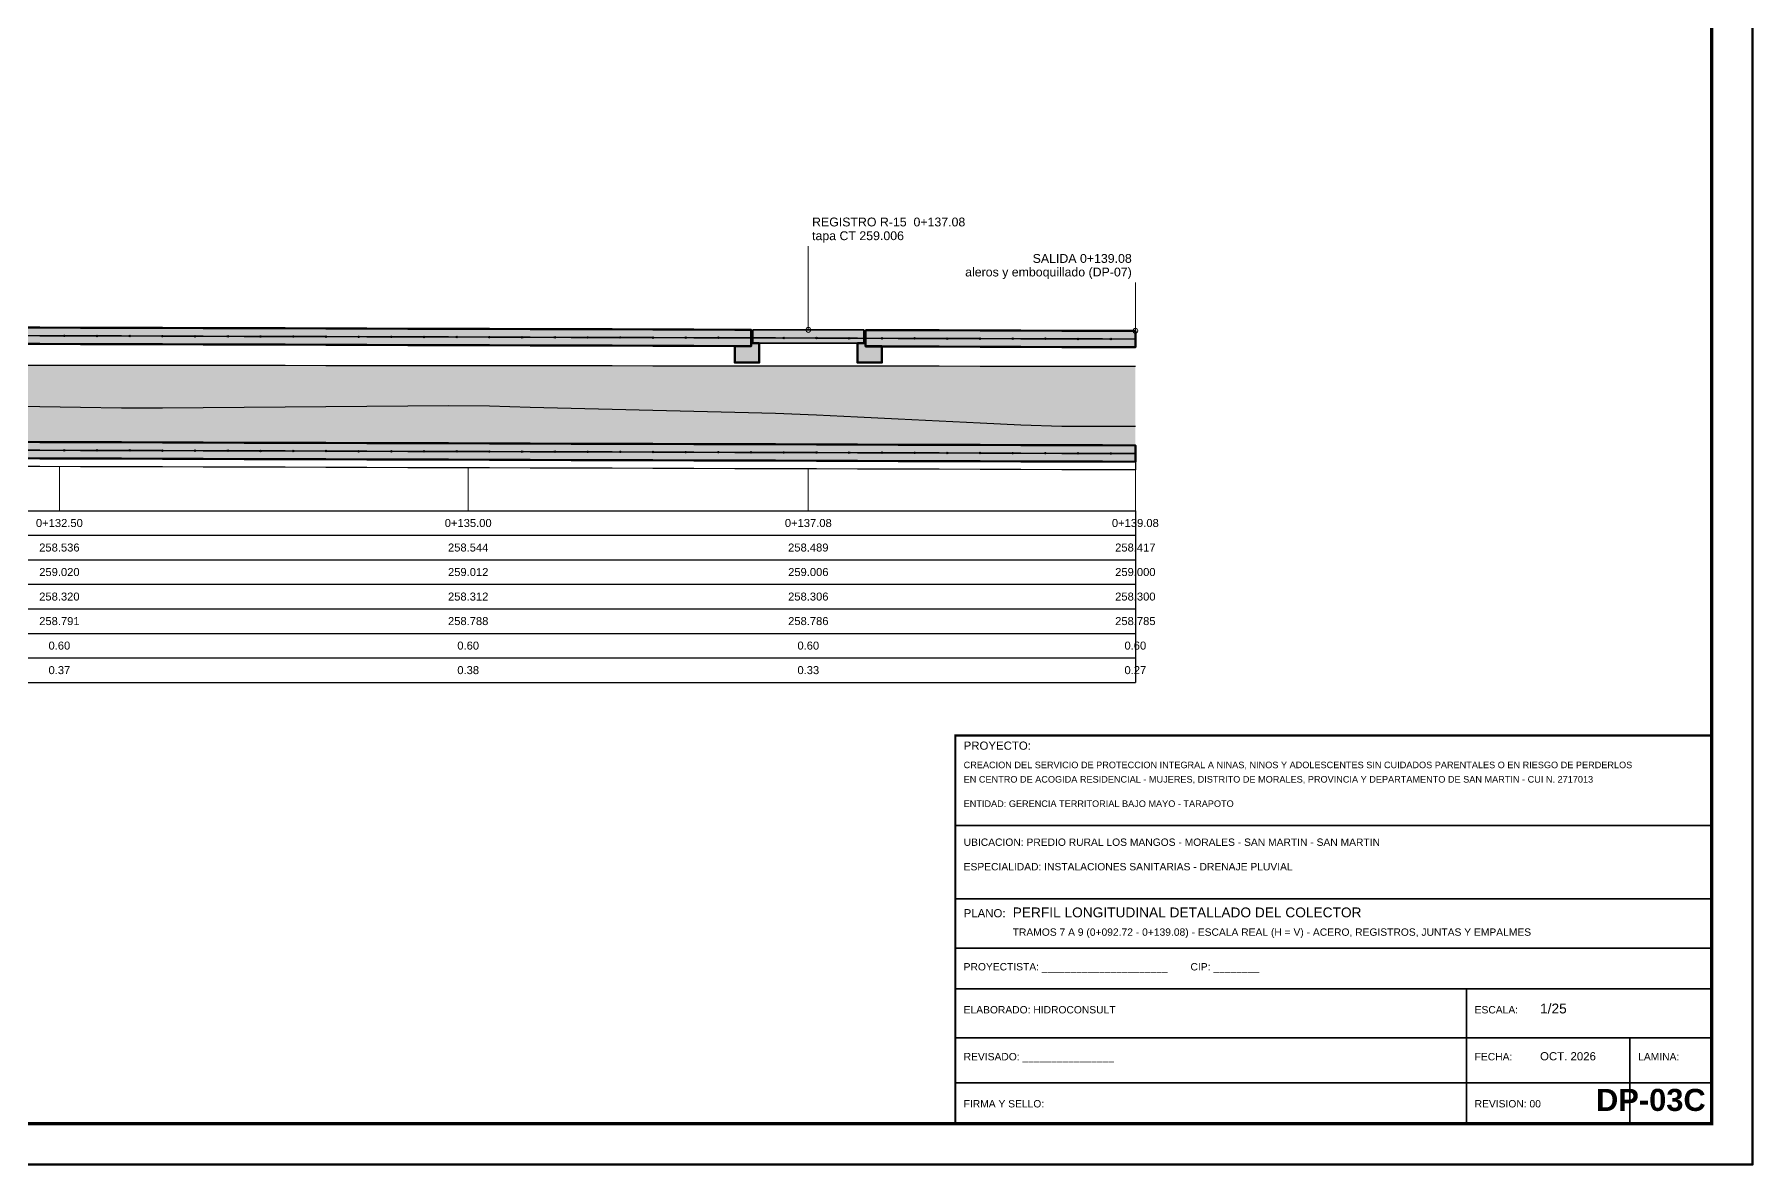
# Model space of a CAD drawing. Header units: metres. Extents: x -573 to 467, y -35 to 119.
# Drawn here: x 118.92 to 129.43, y 0 to 6.91 of the extents above; entities that cross this region are included whole.
import ezdxf
from ezdxf.enums import TextEntityAlignment as Align

# ---------------------------------------------------------------- set-up
doc = ezdxf.new("R2010")
doc.units = ezdxf.units.M
doc.header["$LTSCALE"] = 0.25
doc.linetypes.add('DASHED', pattern=[1.524, 1.27, -0.254])
for name, color, linetype, lineweight in [('ACERO-LONG', 5, 'CONTINUOUS', 35), ('AGUA', 150, 'DASHED', 25), ('CONCRETO', 250, 'CONTINUOUS', 50), ('GRILLA', 9, 'CONTINUOUS', 13), ('LLAMADAS', 30, 'CONTINUOUS', 18), ('MARCO', 7, 'CONTINUOUS', 50), ('REGISTRO', 32, 'CONTINUOUS', 35), ('ROTULO', 7, 'CONTINUOUS', 35), ('TITULOS', 160, 'CONTINUOUS', 35)]:
    doc.layers.add(name, color=color, linetype=linetype, lineweight=lineweight)
for name, color, linetype in [('ACERO-PUNTOS', 5, 'CONTINUOUS'), ('GUITARRA', 8, 'CONTINUOUS'), ('ROTULO-TEXTO', 7, 'CONTINUOUS'), ('SOLADO', 8, 'CONTINUOUS'), ('TERRENO-EXISTENTE', 8, 'DASHED'), ('TEXTOS', 7, 'CONTINUOUS')]:
    doc.layers.add(name, color=color, linetype=linetype)
for name, color, linetype, true_color in [('AGUA-RELLENO', 150, 'CONTINUOUS', 0xcde4f6), ('CONCRETO-ACHURADO', 8, 'CONTINUOUS', 0xe2e2e2), ('ISO-TAPA', 255, 'CONTINUOUS', 0xf8f4e6)]:
    doc.layers.add(name, color=color, linetype=linetype, true_color=true_color)
doc.styles.get("Standard").update_dxf_attribs({"font": 'arial.ttf'})
doc.styles.add('TITULOS', font='arialbd.ttf')

# ---------------------------------------------------------------- blocks, each defined once
blk = doc.blocks.new('ACERO-38')
at = {"layer": 'ACERO-PUNTOS'}
h = blk.add_hatch(color=5, dxfattribs=at)
h.dxf.hatch_style = 1
h.paths.add_polyline_path([(-0.00475, 0, 1), (0.00475, 0, 1)])
at = {"layer": 'ACERO-PUNTOS', "color": 5}
blk.add_circle((0, 0), 0.00475, dxfattribs=at)

msp = doc.modelspace()

# ---------------------------------------------------------------- hatches: boundary and pattern name
at = {"layer": 'AGUA-RELLENO', "true_color": 0xcde4f6}
h = msp.add_hatch(color=7, dxfattribs=at)
h.dxf.hatch_style = 1
h.paths.add_polyline_path([(110.2, 4.901), (110.45, 4.9), (110.7, 4.9), (110.95, 4.9), (111.2, 4.899), (111.45, 4.899), (111.7, 4.899), (111.95, 4.899), (112.2, 4.898), (112.45, 4.898), (112.7, 4.898), (112.95, 4.897), (113.2, 4.897), (113.45, 4.897), (113.7, 4.897), (113.95, 4.896), (114.2, 4.896), (114.45, 4.896), (114.7, 4.895), (114.95, 4.895), (115.2, 4.895), (115.45, 4.895), (115.7, 4.894), (115.95, 4.894), (116.2, 4.894), (116.45, 4.894), (116.7, 4.893), (116.95, 4.893), (117.2, 4.893), (117.45, 4.893), (117.7, 4.892), (117.95, 4.892), (118.2, 4.892), (118.45, 4.892), (118.7, 4.891), (118.95, 4.891), (119.2, 4.891), (119.45, 4.891), (119.7, 4.89), (119.95, 4.89), (120.2, 4.89), (120.45, 4.89), (120.7, 4.889), (120.95, 4.889), (121.2, 4.889), (121.45, 4.889), (121.7, 4.888), (121.95, 4.888), (122.2, 4.888), (122.45, 4.888), (122.7, 4.887), (122.95, 4.887), (123.2, 4.887), (123.45, 4.887), (123.7, 4.886), (123.95, 4.886), (124.2, 4.886), (124.45, 4.886), (124.7, 4.885), (124.95, 4.885), (125.2, 4.885), (125.45, 4.885), (125.65, 4.885), (125.65, 4.4), (125.45, 4.401), (125.2, 4.401), (124.95, 4.402), (124.7, 4.403), (124.45, 4.404), (124.2, 4.404), (123.95, 4.405), (123.7, 4.406), (123.45, 4.407), (123.2, 4.407), (122.95, 4.408), (122.7, 4.409), (122.45, 4.41), (122.2, 4.41), (121.95, 4.411), (121.7, 4.412), (121.45, 4.413), (121.2, 4.413), (120.95, 4.414), (120.7, 4.415), (120.45, 4.416), (120.2, 4.416), (119.95, 4.417), (119.7, 4.418), (119.45, 4.419), (119.2, 4.419), (118.95, 4.42), (118.7, 4.421), (118.45, 4.422), (118.2, 4.422), (117.95, 4.423), (117.7, 4.424), (117.45, 4.425), (117.2, 4.426), (116.95, 4.426), (116.7, 4.427), (116.45, 4.428), (116.2, 4.429), (115.95, 4.429), (115.7, 4.43), (115.45, 4.431), (115.2, 4.432), (114.95, 4.432), (114.7, 4.433), (114.45, 4.434), (114.2, 4.435), (113.95, 4.435), (113.7, 4.436), (113.45, 4.437), (113.2, 4.438), (112.95, 4.438), (112.7, 4.439), (112.45, 4.44), (112.2, 4.441), (111.95, 4.441), (111.7, 4.442), (111.45, 4.443), (111.2, 4.444), (110.95, 4.444), (110.7, 4.445), (110.45, 4.446), (110.2, 4.447)])
at = {"layer": 'CONCRETO-ACHURADO', "true_color": 0xe2e2e2}
h = msp.add_hatch(color=7, dxfattribs=at)
h.dxf.hatch_style = 1
h.paths.add_polyline_path([(113.37, 5.137), (113.45, 5.137), (113.7, 5.136), (113.95, 5.135), (114.2, 5.135), (114.45, 5.134), (114.7, 5.133), (114.95, 5.132), (115.2, 5.132), (115.45, 5.131), (115.7, 5.13), (115.95, 5.129), (116.2, 5.129), (116.45, 5.128), (116.7, 5.127), (116.95, 5.126), (117.2, 5.126), (117.45, 5.125), (117.7, 5.124), (117.95, 5.123), (118.2, 5.122), (118.45, 5.122), (118.7, 5.121), (118.95, 5.12), (119.2, 5.119), (119.45, 5.119), (119.7, 5.118), (119.95, 5.117), (120.2, 5.116), (120.45, 5.116), (120.7, 5.115), (120.95, 5.114), (121.2, 5.113), (121.45, 5.113), (121.7, 5.112), (121.95, 5.111), (122.2, 5.11), (122.45, 5.11), (122.7, 5.109), (122.95, 5.108), (123.2, 5.107), (123.3, 5.107), (123.3, 5.007), (123.2, 5.007), (122.95, 5.008), (122.7, 5.009), (122.45, 5.01), (122.2, 5.01), (121.95, 5.011), (121.7, 5.012), (121.45, 5.013), (121.2, 5.013), (120.95, 5.014), (120.7, 5.015), (120.45, 5.016), (120.2, 5.016), (119.95, 5.017), (119.7, 5.018), (119.45, 5.019), (119.2, 5.019), (118.95, 5.02), (118.7, 5.021), (118.45, 5.022), (118.2, 5.022), (117.95, 5.023), (117.7, 5.024), (117.45, 5.025), (117.2, 5.026), (116.95, 5.026), (116.7, 5.027), (116.45, 5.028), (116.2, 5.029), (115.95, 5.029), (115.7, 5.03), (115.45, 5.031), (115.2, 5.032), (114.95, 5.032), (114.7, 5.033), (114.45, 5.034), (114.2, 5.035), (113.95, 5.035), (113.7, 5.036), (113.45, 5.037), (113.37, 5.037)])
h = msp.add_hatch(color=7, dxfattribs=at)
h.dxf.hatch_style = 1
h.paths.add_polyline_path([(124, 5.105), (124.2, 5.104), (124.45, 5.104), (124.7, 5.103), (124.95, 5.102), (125.2, 5.101), (125.45, 5.101), (125.65, 5.1), (125.65, 5), (125.45, 5.001), (125.2, 5.001), (124.95, 5.002), (124.7, 5.003), (124.45, 5.004), (124.2, 5.004), (124, 5.005)])
h = msp.add_hatch(color=7, dxfattribs=at)
h.dxf.hatch_style = 1
h.paths.add_polyline_path([(123.35, 5.026), (123.3, 5.026), (123.3, 5.006), (123.2, 5.006), (123.2, 4.906), (123.35, 4.906)])
h = msp.add_hatch(color=7, dxfattribs=at)
h.dxf.hatch_style = 1
h.paths.add_polyline_path([(123.95, 5.026), (124, 5.026), (124, 5.006), (124.1, 5.006), (124.1, 4.906), (123.95, 4.906)])
h = msp.add_hatch(color=7, dxfattribs=at)
h.dxf.hatch_style = 1
h.paths.add_polyline_path([(110.2, 4.447), (110.45, 4.446), (110.7, 4.445), (110.95, 4.444), (111.2, 4.444), (111.45, 4.443), (111.7, 4.442), (111.95, 4.441), (112.2, 4.441), (112.45, 4.44), (112.7, 4.439), (112.95, 4.438), (113.2, 4.438), (113.45, 4.437), (113.7, 4.436), (113.95, 4.435), (114.2, 4.435), (114.45, 4.434), (114.7, 4.433), (114.95, 4.432), (115.2, 4.432), (115.45, 4.431), (115.7, 4.43), (115.95, 4.429), (116.2, 4.429), (116.45, 4.428), (116.7, 4.427), (116.95, 4.426), (117.2, 4.426), (117.45, 4.425), (117.7, 4.424), (117.95, 4.423), (118.2, 4.422), (118.45, 4.422), (118.7, 4.421), (118.95, 4.42), (119.2, 4.419), (119.45, 4.419), (119.7, 4.418), (119.95, 4.417), (120.2, 4.416), (120.45, 4.416), (120.7, 4.415), (120.95, 4.414), (121.2, 4.413), (121.45, 4.413), (121.7, 4.412), (121.95, 4.411), (122.2, 4.41), (122.45, 4.41), (122.7, 4.409), (122.95, 4.408), (123.2, 4.407), (123.45, 4.407), (123.7, 4.406), (123.95, 4.405), (124.2, 4.404), (124.45, 4.404), (124.7, 4.403), (124.95, 4.402), (125.2, 4.401), (125.45, 4.401), (125.65, 4.4), (125.65, 4.3), (125.45, 4.301), (125.2, 4.301), (124.95, 4.302), (124.7, 4.303), (124.45, 4.304), (124.2, 4.304), (123.95, 4.305), (123.7, 4.306), (123.45, 4.307), (123.2, 4.307), (122.95, 4.308), (122.7, 4.309), (122.45, 4.31), (122.2, 4.31), (121.95, 4.311), (121.7, 4.312), (121.45, 4.313), (121.2, 4.313), (120.95, 4.314), (120.7, 4.315), (120.45, 4.316), (120.2, 4.316), (119.95, 4.317), (119.7, 4.318), (119.45, 4.319), (119.2, 4.319), (118.95, 4.32), (118.7, 4.321), (118.45, 4.322), (118.2, 4.322), (117.95, 4.323), (117.7, 4.324), (117.45, 4.325), (117.2, 4.326), (116.95, 4.326), (116.7, 4.327), (116.45, 4.328), (116.2, 4.329), (115.95, 4.329), (115.7, 4.33), (115.45, 4.331), (115.2, 4.332), (114.95, 4.332), (114.7, 4.333), (114.45, 4.334), (114.2, 4.335), (113.95, 4.335), (113.7, 4.336), (113.45, 4.337), (113.2, 4.338), (112.95, 4.338), (112.7, 4.339), (112.45, 4.34), (112.2, 4.341), (111.95, 4.341), (111.7, 4.342), (111.45, 4.343), (111.2, 4.344), (110.95, 4.344), (110.7, 4.345), (110.45, 4.346), (110.2, 4.347)])
at = {"layer": 'ISO-TAPA', "true_color": 0xf8f4e6}
h = msp.add_hatch(color=7, dxfattribs=at)
h.dxf.hatch_style = 1
h.paths.add_polyline_path([(123.31, 5.106), (123.99, 5.106), (123.99, 5.026), (123.31, 5.026)])

# ---------------------------------------------------------------- linework, layer by layer
at = {"layer": 'ACERO-LONG'}
for points in [[(118.7, 5.071), (118.95, 5.07), (119.2, 5.069), (119.45, 5.069), (119.7, 5.068), (119.95, 5.067), (120.2, 5.066), (120.45, 5.066), (120.7, 5.065), (120.95, 5.064), (121.2, 5.063), (121.45, 5.063), (121.7, 5.062), (121.95, 5.061), (122.2, 5.06), (122.45, 5.06), (122.7, 5.059), (122.95, 5.058), (123.2, 5.057), (123.45, 5.057), (123.7, 5.056), (123.95, 5.055), (124.2, 5.054), (124.45, 5.054), (124.7, 5.053), (124.95, 5.052), (125.2, 5.051), (125.45, 5.051), (125.65, 5.05)], [(118.7, 4.371), (118.95, 4.37), (119.2, 4.369), (119.45, 4.369), (119.7, 4.368), (119.95, 4.367), (120.2, 4.366), (120.45, 4.366), (120.7, 4.365), (120.95, 4.364), (121.2, 4.363), (121.45, 4.363), (121.7, 4.362), (121.95, 4.361), (122.2, 4.36), (122.45, 4.36), (122.7, 4.359), (122.95, 4.358), (123.2, 4.357), (123.45, 4.357), (123.7, 4.356), (123.95, 4.355), (124.2, 4.354), (124.45, 4.354), (124.7, 4.353), (124.95, 4.352), (125.2, 4.351), (125.45, 4.351), (125.65, 4.35)]]:
    msp.add_lwpolyline(points, dxfattribs=at)
at = {"layer": 'AGUA'}
msp.add_lwpolyline([(118.7, 4.891), (118.95, 4.891), (119.2, 4.891), (119.45, 4.891), (119.7, 4.89), (119.95, 4.89), (120.2, 4.89), (120.45, 4.89), (120.7, 4.889), (120.95, 4.889), (121.2, 4.889), (121.45, 4.889), (121.7, 4.888), (121.95, 4.888), (122.2, 4.888), (122.45, 4.888), (122.7, 4.887), (122.95, 4.887), (123.2, 4.887), (123.45, 4.887), (123.7, 4.886), (123.95, 4.886), (124.2, 4.886), (124.45, 4.886), (124.7, 4.885), (124.95, 4.885), (125.2, 4.885), (125.45, 4.885), (125.65, 4.885)], dxfattribs=at)
at = {"layer": 'CONCRETO'}
for points in [[(118.7, 5.121), (118.95, 5.12), (119.2, 5.119), (119.45, 5.119), (119.7, 5.118), (119.95, 5.117), (120.2, 5.116), (120.45, 5.116), (120.7, 5.115), (120.95, 5.114), (121.2, 5.113), (121.45, 5.113), (121.7, 5.112), (121.95, 5.111), (122.2, 5.11), (122.45, 5.11), (122.7, 5.109), (122.95, 5.108), (123.2, 5.107), (123.3, 5.107), (123.3, 5.007), (123.2, 5.007), (122.95, 5.008), (122.7, 5.009), (122.45, 5.01), (122.2, 5.01), (121.95, 5.011), (121.7, 5.012), (121.45, 5.013), (121.2, 5.013), (120.95, 5.014), (120.7, 5.015), (120.45, 5.016), (120.2, 5.016), (119.95, 5.017), (119.7, 5.018), (119.45, 5.019), (119.2, 5.019), (118.95, 5.02), (118.7, 5.021)], [(118.7, 4.421), (118.95, 4.42), (119.2, 4.419), (119.45, 4.419), (119.7, 4.418), (119.95, 4.417), (120.2, 4.416), (120.45, 4.416), (120.7, 4.415), (120.95, 4.414), (121.2, 4.413), (121.45, 4.413), (121.7, 4.412), (121.95, 4.411), (122.2, 4.41), (122.45, 4.41), (122.7, 4.409), (122.95, 4.408), (123.2, 4.407), (123.45, 4.407), (123.7, 4.406), (123.95, 4.405), (124.2, 4.404), (124.45, 4.404), (124.7, 4.403), (124.95, 4.402), (125.2, 4.401), (125.45, 4.401), (125.65, 4.4), (125.65, 4.3), (125.45, 4.301), (125.2, 4.301), (124.95, 4.302), (124.7, 4.303), (124.45, 4.304), (124.2, 4.304), (123.95, 4.305), (123.7, 4.306), (123.45, 4.307), (123.2, 4.307), (122.95, 4.308), (122.7, 4.309), (122.45, 4.31), (122.2, 4.31), (121.95, 4.311), (121.7, 4.312), (121.45, 4.313), (121.2, 4.313), (120.95, 4.314), (120.7, 4.315), (120.45, 4.316), (120.2, 4.316), (119.95, 4.317), (119.7, 4.318), (119.45, 4.319), (119.2, 4.319), (118.95, 4.32), (118.7, 4.321)]]:
    msp.add_lwpolyline(points, dxfattribs=at)
for points in [[(124, 5.105), (124.2, 5.104), (124.45, 5.104), (124.7, 5.103), (124.95, 5.102), (125.2, 5.101), (125.45, 5.101), (125.65, 5.1), (125.65, 5), (125.45, 5.001), (125.2, 5.001), (124.95, 5.002), (124.7, 5.003), (124.45, 5.004), (124.2, 5.004), (124, 5.005)], [(123.35, 5.026), (123.3, 5.026), (123.3, 5.006), (123.2, 5.006), (123.2, 4.906), (123.35, 4.906)], [(123.95, 5.026), (124, 5.026), (124, 5.006), (124.1, 5.006), (124.1, 4.906), (123.95, 4.906)]]:
    msp.add_lwpolyline(points, close=True, dxfattribs=at)
at = {"layer": 'GRILLA'}
for p, q in [((119.07, 4), (119.07, 4.27)), ((121.57, 4), (121.57, 4.262)), ((123.65, 4), (123.65, 4.256)), ((125.65, 4), (125.65, 4.25))]:
    msp.add_line(p, q, dxfattribs=at)
at = {"layer": 'GUITARRA'}
for p, q in [((109.1, 4), (125.65, 4)), ((125.65, 4), (125.65, 2.95)), ((109.1, 3.85), (125.65, 3.85)), ((109.1, 3.7), (125.65, 3.7)), ((109.1, 3.55), (125.65, 3.55)), ((109.1, 3.4), (125.65, 3.4)), ((109.1, 3.25), (125.65, 3.25)), ((109.1, 3.1), (125.65, 3.1)), ((109.1, 2.95), (125.65, 2.95))]:
    msp.add_line(p, q, dxfattribs=at)
at = {"layer": 'LLAMADAS'}
for p, q in [((123.65, 5.106), (123.65, 5.619)), ((125.65, 5.1), (125.65, 5.397))]:
    msp.add_line(p, q, dxfattribs=at)
for centre in [(123.65, 5.106), (125.65, 5.1)]:
    msp.add_circle(centre, 0.015, dxfattribs=at)
at = {"layer": 'MARCO'}
msp.add_lwpolyline([(108.4, 0), (129.425, 0), (129.425, 14.85), (108.4, 14.85)], close=True, dxfattribs=at)
at = {"layer": 'MARCO', "const_width": 0.02}
msp.add_lwpolyline([(109.025, 0.25), (129.175, 0.25), (129.175, 14.6), (109.025, 14.6)], close=True, dxfattribs=at)
at = {"layer": 'REGISTRO'}
msp.add_lwpolyline([(123.31, 5.106), (123.99, 5.106), (123.99, 5.026), (123.31, 5.026)], close=True, dxfattribs=at)
at = {"layer": 'ROTULO'}
for p, q in [((124.55, 2.075), (129.175, 2.075)), ((124.55, 1.625), (129.175, 1.625)), ((124.55, 1.325), (129.175, 1.325)), ((124.55, 1.075), (129.175, 1.075)), ((127.675, 1.075), (127.675, 0.25)), ((124.55, 0.775), (129.175, 0.775)), ((128.675, 0.775), (128.675, 0.25)), ((124.55, 0.5), (129.175, 0.5))]:
    msp.add_line(p, q, dxfattribs=at)
at = {"layer": 'ROTULO', "const_width": 0.0125}
msp.add_lwpolyline([(124.55, 0.25), (129.175, 0.25), (129.175, 2.625), (124.55, 2.625)], close=True, dxfattribs=at)
at = {"layer": 'SOLADO'}
msp.add_lwpolyline([(118.7, 4.321), (118.95, 4.32), (119.2, 4.319), (119.45, 4.319), (119.7, 4.318), (119.95, 4.317), (120.2, 4.316), (120.45, 4.316), (120.7, 4.315), (120.95, 4.314), (121.2, 4.313), (121.45, 4.313), (121.7, 4.312), (121.95, 4.311), (122.2, 4.31), (122.45, 4.31), (122.7, 4.309), (122.95, 4.308), (123.2, 4.307), (123.45, 4.307), (123.7, 4.306), (123.95, 4.305), (124.2, 4.304), (124.45, 4.304), (124.7, 4.303), (124.95, 4.302), (125.2, 4.301), (125.45, 4.301), (125.65, 4.3), (125.65, 4.25), (125.45, 4.251), (125.2, 4.251), (124.95, 4.252), (124.7, 4.253), (124.45, 4.254), (124.2, 4.254), (123.95, 4.255), (123.7, 4.256), (123.45, 4.257), (123.2, 4.257), (122.95, 4.258), (122.7, 4.259), (122.45, 4.26), (122.2, 4.26), (121.95, 4.261), (121.7, 4.262), (121.45, 4.263), (121.2, 4.263), (120.95, 4.264), (120.7, 4.265), (120.45, 4.266), (120.2, 4.266), (119.95, 4.267), (119.7, 4.268), (119.45, 4.269), (119.2, 4.269), (118.95, 4.27), (118.7, 4.271)], dxfattribs=at)
at = {"layer": 'TERRENO-EXISTENTE'}
msp.add_lwpolyline([(118.7, 4.642), (118.95, 4.638), (119.2, 4.634), (119.45, 4.63), (119.7, 4.629), (119.95, 4.631), (120.2, 4.633), (120.45, 4.635), (120.7, 4.637), (120.95, 4.639), (121.2, 4.641), (121.45, 4.643), (121.7, 4.641), (121.95, 4.634), (122.2, 4.628), (122.45, 4.622), (122.7, 4.615), (122.95, 4.609), (123.2, 4.602), (123.45, 4.596), (123.7, 4.587), (123.95, 4.574), (124.2, 4.562), (124.45, 4.55), (124.7, 4.537), (124.95, 4.525), (125.2, 4.517), (125.45, 4.517), (125.65, 4.517)], dxfattribs=at)

# ---------------------------------------------------------------- block references
for p in [(119.1, 5.07), (119.3, 5.069), (119.5, 5.069), (119.7, 5.068), (119.9, 5.067), (120.1, 5.067), (120.3, 5.066), (120.5, 5.066), (120.7, 5.065), (120.9, 5.064), (121.1, 5.064), (121.3, 5.063), (121.5, 5.063), (121.7, 5.062), (121.9, 5.061), (122.1, 5.061), (122.3, 5.06), (122.5, 5.06), (122.7, 5.059), (122.9, 5.058), (123.1, 5.058), (123.3, 5.057), (123.5, 5.056), (123.7, 5.056), (123.9, 5.055), (124.1, 5.055), (124.3, 5.054), (124.5, 5.053), (124.7, 5.053), (124.9, 5.052), (125.1, 5.052), (125.3, 5.051), (125.5, 5.05), (119.1, 4.37), (119.3, 4.369), (119.5, 4.369), (119.7, 4.368), (119.9, 4.367), (120.1, 4.367), (120.3, 4.366), (120.5, 4.366), (120.7, 4.365), (120.9, 4.364), (121.1, 4.364), (121.3, 4.363), (121.5, 4.363), (121.7, 4.362), (121.9, 4.361), (122.1, 4.361), (122.3, 4.36), (122.5, 4.36), (122.7, 4.359), (122.9, 4.358), (123.1, 4.358), (123.3, 4.357), (123.5, 4.356), (123.7, 4.356), (123.9, 4.355), (124.1, 4.355), (124.3, 4.354), (124.5, 4.353), (124.7, 4.353), (124.9, 4.352), (125.1, 4.352), (125.3, 4.351), (125.5, 4.35)]:
    msp.add_blockref('ACERO-38', p)

# ---------------------------------------------------------------- texts
at = {"layer": 'ROTULO-TEXTO'}
for s, height, p in [('PROYECTO:', 0.05, (124.6, 2.538)), ('CREACION DEL SERVICIO DE PROTECCION INTEGRAL A NINAS, NINOS Y ADOLESCENTES SIN CUIDADOS PARENTALES O EN RIESGO DE PERDERLOS', 0.04, (124.6, 2.425)), ('EN CENTRO DE ACOGIDA RESIDENCIAL - MUJERES, DISTRITO DE MORALES, PROVINCIA Y DEPARTAMENTO DE SAN MARTIN - CUI N. 2717013', 0.04, (124.6, 2.337)), ('ENTIDAD: GERENCIA TERRITORIAL BAJO MAYO - TARAPOTO', 0.04, (124.6, 2.188)), ('UBICACION: PREDIO RURAL LOS MANGOS - MORALES - SAN MARTIN - SAN MARTIN', 0.045, (124.6, 1.95)), ('ESPECIALIDAD: INSTALACIONES SANITARIAS - DRENAJE PLUVIAL', 0.045, (124.6, 1.8)), ('PLANO:', 0.05, (124.6, 1.513)), ('PERFIL LONGITUDINAL DETALLADO DEL COLECTOR', 0.06, (124.9, 1.513)), ('TRAMOS 7 A 9 (0+092.72 - 0+139.08) - ESCALA REAL (H = V) - ACERO, REGISTROS, JUNTAS Y EMPALMES', 0.045, (124.9, 1.4)), ('PROYECTISTA: ______________________        CIP: ________', 0.045, (124.6, 1.188)), ('ELABORADO: HIDROCONSULT', 0.045, (124.6, 0.925)), ('ESCALA:', 0.045, (127.725, 0.925)), ('1/25', 0.06, (128.125, 0.925)), ('REVISADO: ________________', 0.045, (124.6, 0.638)), ('FECHA:', 0.045, (127.725, 0.638)), ('OCT. 2026', 0.05, (128.125, 0.638)), ('LAMINA:', 0.045, (128.725, 0.638)), ('FIRMA Y SELLO:', 0.045, (124.6, 0.35)), ('REVISION: 00', 0.045, (127.725, 0.35))]:
    msp.add_text(s, height=height, dxfattribs=at).set_placement(p)
at = {"layer": 'TEXTOS', "color": 7}
for s, p in [('REGISTRO R-15  0+137.08', (123.673, 5.723)), ('tapa CT 259.006', (123.673, 5.639))]:
    msp.add_text(s, height=0.054, dxfattribs=at).set_placement(p, align=Align.BOTTOM_LEFT)
for s, p in [('SALIDA 0+139.08', (125.628, 5.5)), ('aleros y emboquillado (DP-07)', (125.628, 5.417))]:
    msp.add_text(s, height=0.054, dxfattribs=at).set_placement(p, align=Align.BOTTOM_RIGHT)
at = {"layer": 'TEXTOS'}
for s, p in [('0+132.50', (119.07, 3.925)), ('0+135.00', (121.57, 3.925)), ('0+137.08', (123.65, 3.925)), ('0+139.08', (125.65, 3.925)), ('258.536', (119.07, 3.775)), ('258.544', (121.57, 3.775)), ('258.489', (123.65, 3.775)), ('258.417', (125.65, 3.775)), ('259.020', (119.07, 3.625)), ('259.012', (121.57, 3.625)), ('259.006', (123.65, 3.625)), ('259.000', (125.65, 3.625)), ('258.320', (119.07, 3.475)), ('258.312', (121.57, 3.475)), ('258.306', (123.65, 3.475)), ('258.300', (125.65, 3.475)), ('258.791', (119.07, 3.325)), ('258.788', (121.57, 3.325)), ('258.786', (123.65, 3.325)), ('258.785', (125.65, 3.325)), ('0.60', (119.07, 3.175)), ('0.60', (121.57, 3.175)), ('0.60', (123.65, 3.175)), ('0.60', (125.65, 3.175)), ('0.37', (119.07, 3.025)), ('0.38', (121.57, 3.025)), ('0.33', (123.65, 3.025)), ('0.27', (125.65, 3.025))]:
    msp.add_text(s, height=0.0489, dxfattribs=at).set_placement(p, align=Align.MIDDLE_CENTER)
at = {"layer": 'TITULOS', "style": 'TITULOS'}
msp.add_text('DP-03C', height=0.135, dxfattribs=at).set_placement((129.138, 0.288), align=Align.BOTTOM_RIGHT)

doc.saveas('drawing.dxf')
